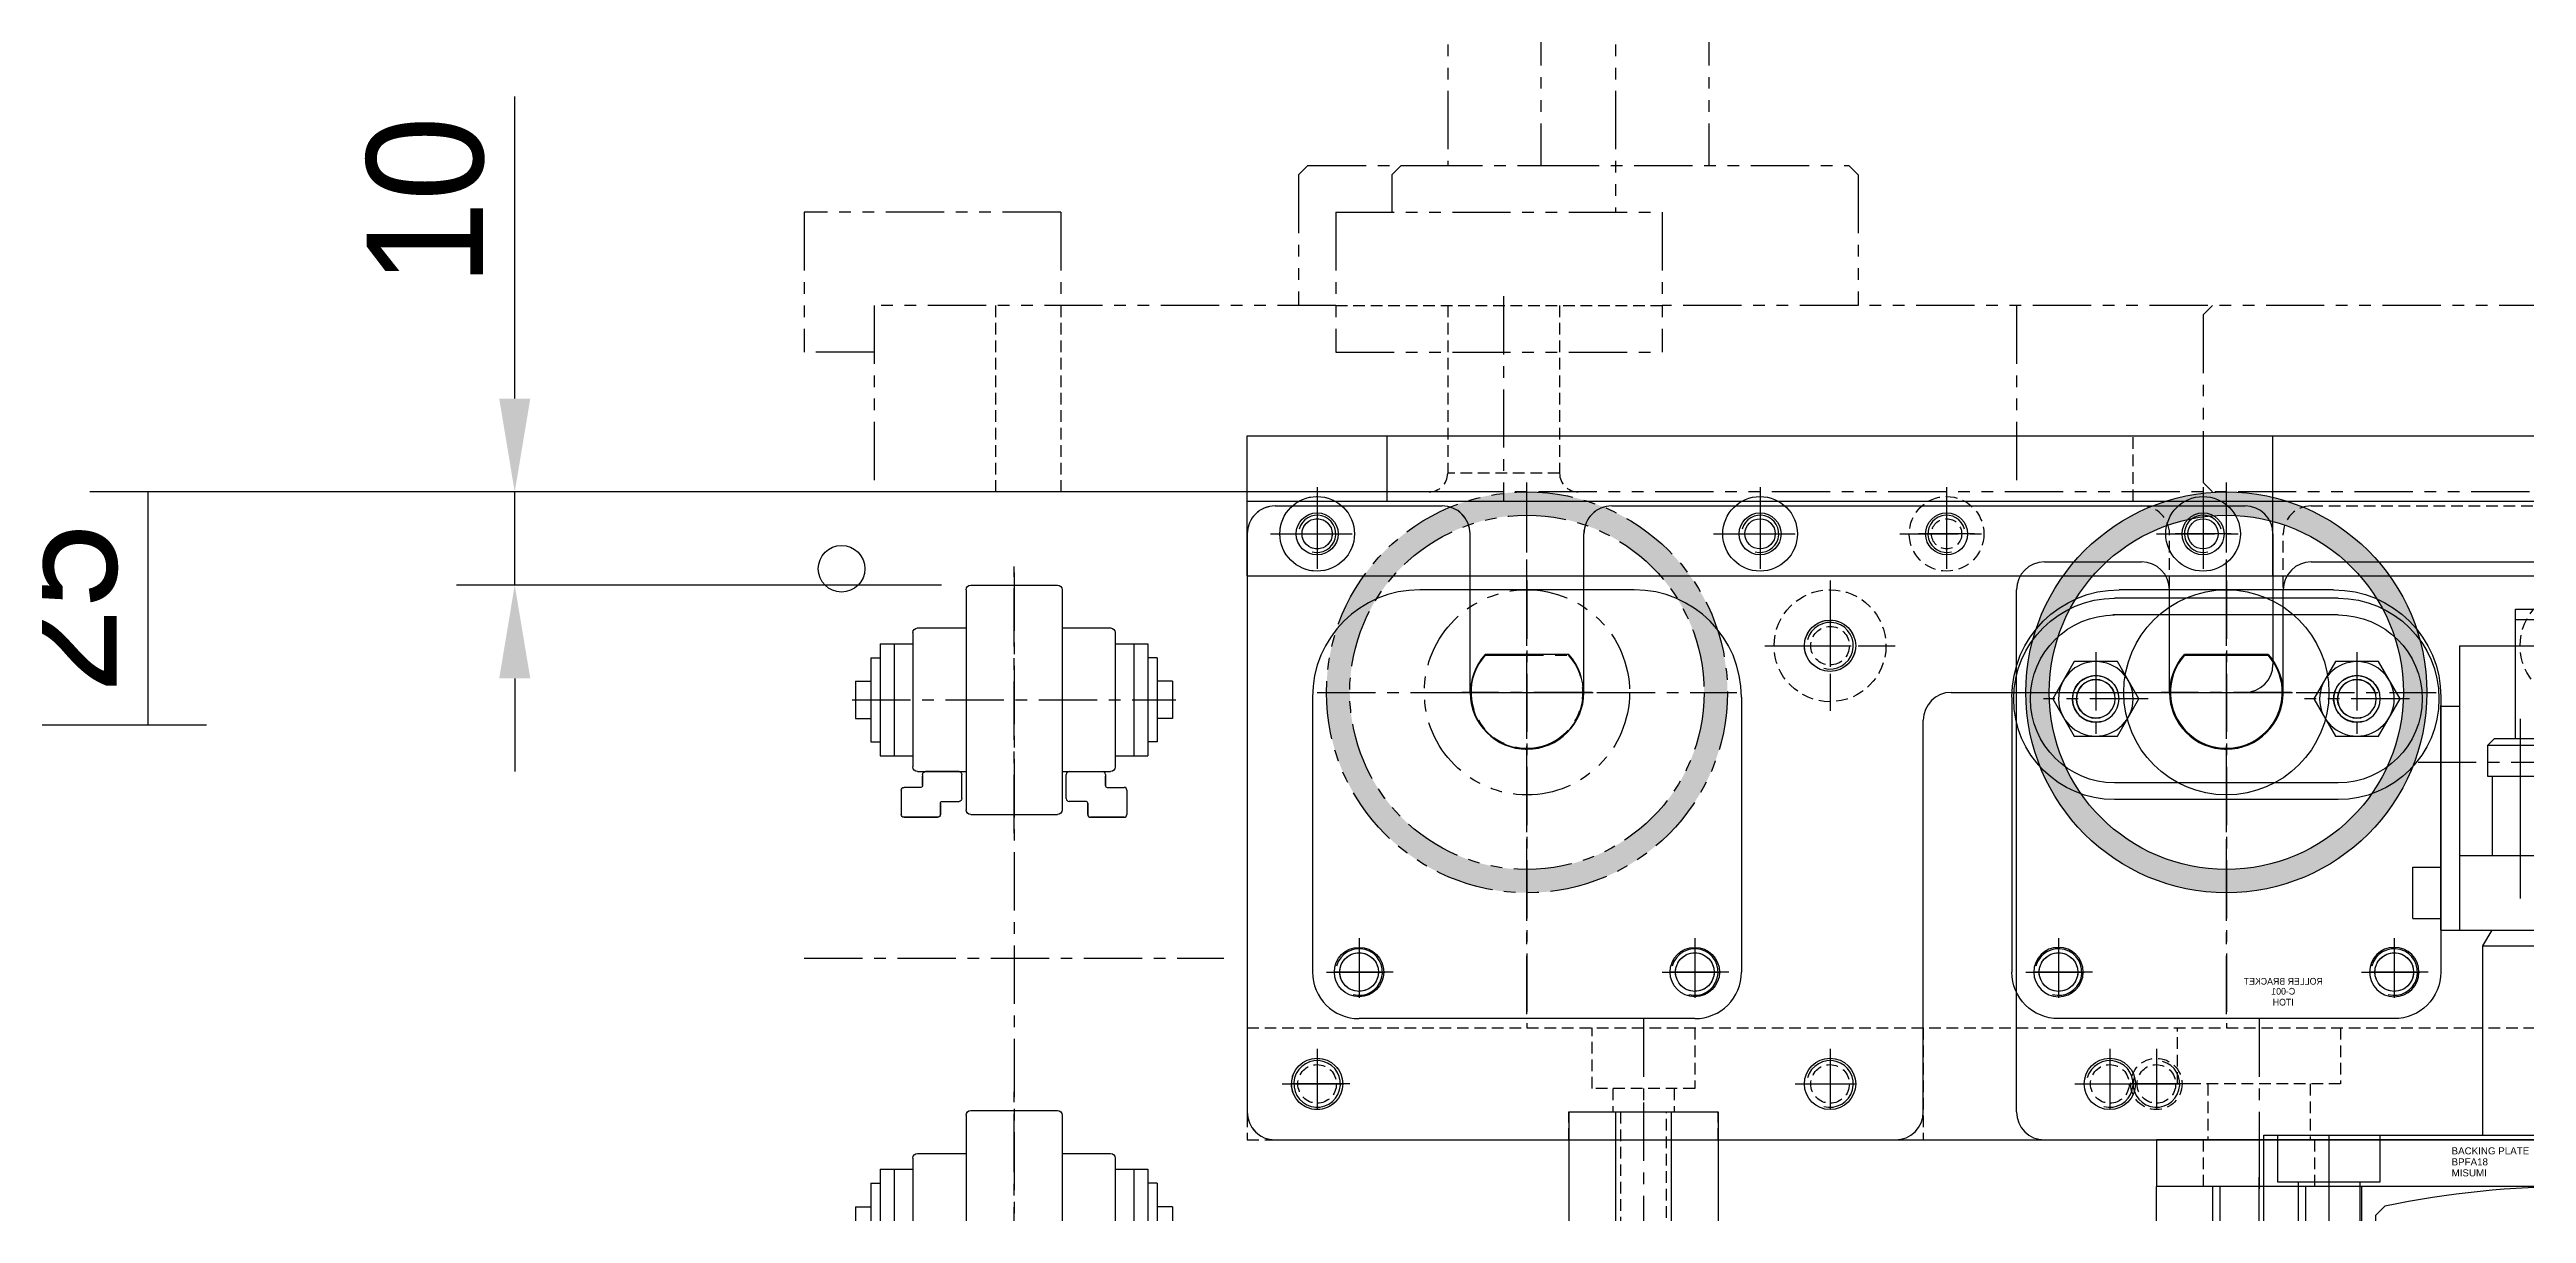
# Model space of a CAD drawing. Header units: inches. Extents: x 0 to 77285, y -118 to 40065.
# Drawn here: x 70424.9 to 70690.5, y 25319.8 to 25444.7 of the extents above; entities that cross this region are included whole.
import ezdxf
from ezdxf.enums import TextEntityAlignment as Align

# ---------------------------------------------------------------- set-up
doc = ezdxf.new("R2010")
doc.units = ezdxf.units.IN
doc.header["$LTSCALE"] = 5
doc.header["$MEASUREMENT"] = 0
for name, pattern in [('CENTER', [2, 1.25, -0.25, 0.25, -0.25]), ('HIDDEN', [0.375, 0.25, -0.125]), ('PHANTOM', [2.5, 1.25, -0.25, 0.25, -0.25, 0.25, -0.25])]:
    doc.linetypes.add(name, pattern=pattern)
for name, color, linetype in [('11', 1, 'CENTER'), ('22', 2, 'HIDDEN'), ('44', 4, 'Continuous'), ('55', 5, 'Continuous'), ('66', 6, 'PHANTOM'), ('77', 40, 'HIDDEN'), ('99', 181, 'Continuous'), ('A', 8, 'Continuous'), ('B', 123, 'Continuous'), ('BOM-T', 4, 'Continuous'), ('G', 231, 'Continuous'), ('T', 3, 'Continuous'), ('Y', 60, 'Continuous')]:
    doc.layers.add(name, color=color, linetype=linetype)
doc.layers.add('33', color=3, linetype='PHANTOM', lineweight=9)
doc.styles.add('SCI', font='')
doc.styles.get("Standard").update_dxf_attribs({"font": 'arial.ttf'})
doc.styles.get('SCI').set_extended_font_data('Gulim')
doc.dimstyles.new('SCH', dxfattribs={"dimtxt": 2.5, "dimasz": 2, "dimexe": 1.25, "dimexo": 0.625, "dimtad": 1, "dimdec": 8, "dimtxsty": 'SCI', "dimcen": 2.5, "dimclrd": 4, "dimclre": 4, "dimclrt": 7, "dimadec": 8, "dimazin": 2, "dimtfac": 1, "dimtdec": 8, "dimtmove": 0, "dimatfit": 3, "dimfxl": 1, "dimarcsym": 0})

# ---------------------------------------------------------------- blocks, each defined once
blk = doc.blocks.new('A$C5A8004F1')
at = {"layer": '11'}
for p, q in [((0, 41.34), (0, -60)), ((-22.5, 0), (22.5, 0))]:
    blk.add_line(p, q, dxfattribs=at)
blk = doc.blocks.new('A$C681845F8')
for p, q in [((22, 26.6), (12.7, 26.6)), ((12.2, 26.1), (12.2, 2.5)), ((22.5, 26.1), (22.5, 2.5)), ((6.5, 21.5), (6.5, 7.1)), ((12.2, 22), (7, 22)), ((27.7, 22), (22.5, 22)), ((28.2, 21.5), (28.2, 7.1)), ((2, 18.8), (2, 9.8)), ((2, 18.8), (3, 18.8)), ((3, 20.3), (3, 8.3)), ((6.5, 20.3), (3, 20.3)), ((4.5, 20.3), (4.5, 8.3)), ((31.7, 20.3), (28.2, 20.3)), ((30.2, 20.3), (30.2, 8.3)), ((31.7, 20.3), (31.7, 8.3)), ((32.7, 18.8), (31.7, 18.8)), ((32.7, 18.8), (32.7, 9.8)), ((0.35, 16.28), (0.35, 12.31)), ((0.35, 16.28), (2, 16.28)), ((34.35, 16.28), (32.7, 16.28)), ((34.35, 16.28), (34.35, 12.31)), ((0.35, 12.31), (2, 12.31)), ((34.35, 12.31), (32.7, 12.31)), ((2, 9.8), (3, 9.8)), ((6.5, 8.3), (3, 8.3)), ((31.7, 8.3), (28.2, 8.3)), ((32.7, 9.8), (31.7, 9.8)), ((12.2, 6.6), (7, 6.6)), ((27.7, 6.6), (22.5, 6.6)), ((22, 2), (12.7, 2))]:
    blk.add_line(p, q)
for centre, start, end in [((12.7, 26.1), 90, 180), ((22, 26.1), 0, 90), ((7, 21.5), 90, 180), ((27.7, 21.5), 0, 90), ((7, 7.1), 180, 270), ((27.7, 7.1), 270, 0), ((12.7, 2.5), 180, 270), ((22, 2.5), 270, 0)]:
    blk.add_arc(centre, 0.5, start, end)
at = {"layer": '11'}
for p, q in [((17.35, 0), (17.35, 28.6)), ((34.7, 14.3), (0, 14.3))]:
    blk.add_line(p, q, dxfattribs=at)
blk = doc.blocks.new('34543e5435435')
at = {"color": 6}
for p, q in [((-2.9, 1.8), (-2.9, 3.6)), ((-2.6, 3.9), (0, 3.9)), ((0.3, 3.6), (0.3, 0)), ((-4.6, -2.3), (-4.6, 1.3)), ((-4.6, 1.3), (-4.6, -2.3)), ((-4.3, 1.6), (-3.1, 1.6)), ((-3.1, 1.6), (-4.3, 1.6)), ((-1.7, -2.6), (-4.3, -2.6)), ((-1.7, -2.6), (-4.3, -2.6)), ((-1.4, -0.5), (-1.4, -2.3)), ((-1.4, -0.5), (-1.4, -2.3)), ((0, -0.3), (-1.2, -0.3)), ((-1.2, -0.3), (-0.2, -0.3))]:
    blk.add_line(p, q, dxfattribs=at)
for centre, radius, start, end in [((-2.6, 3.6), 0.3, 90, 180), ((0, 3.6), 0.3, 0, 90), ((-4.3, 1.3), 0.3, 90, 180), ((-4.3, 1.3), 0.3, 90, 180), ((-3.1, 1.8), 0.2, 270, 0), ((-3.1, 1.8), 0.2, 270, 0), ((0, 0), 0.3, 270, 0), ((-4.3, -2.3), 0.3, 180, 270), ((-4.3, -2.3), 0.3, 180, 270), ((-1.7, -2.3), 0.3, 270, 0), ((-1.7, -2.3), 0.3, 270, 0), ((-1.2, -0.5), 0.2, 90, 180), ((-1.2, -0.5), 0.2, 90, 180)]:
    blk.add_arc(centre, radius, start, end, dxfattribs=at)
blk = doc.blocks.new('A$C41a9233e')
at = {"layer": 'G'}
blk.add_lwpolyline([(-9, 19.77), (9, 19.77), (9, 16.77), (-9, 16.77)], close=True, dxfattribs=at)
blk.add_circle((-18.5, 102.48), 2.5, dxfattribs=at)
blk.add_blockref('A$C5A8004F1', (0, 60.73))
at = {"layer": 'B', "linetype": 'Continuous', "extrusion": (0, 0, -1), "zscale": -1}
for p in [(-17.35, 74.13), (-17.35, 17.77)]:
    blk.add_blockref('A$C681845F8', p, dxfattribs=at)
at = {"layer": 'G', "xscale": -1, "rotation": 270}
blk.add_blockref('34543e5435435', (-9.5, 80.43), dxfattribs=at)
at = {"layer": 'G', "rotation": 90.00000000000001}
blk.add_blockref('34543e5435435', (9.5, 80.43), dxfattribs=at)
blk = doc.blocks.new('A$C1862058d')
for p, q in [((161, 97.43), (174, 97.43)), ((161, 83.5), (161, 97.43)), ((161, 96.31), (174, 96.31)), ((155, 93.5), (161, 93.5)), ((155, 93.5), (155, 63)), ((153, 63), (153, 87.1)), ((153, 87), (155, 87)), ((161.5, 85.65), (161.5, 66.39)), ((158.7, 83.5), (158, 82.8)), ((165, 82.8), (158, 82.8)), ((158, 82.8), (158, 79.5)), ((164.3, 83.5), (158.7, 83.5)), ((158, 79.5), (177, 79.5)), ((158.5, 79.5), (158.5, 71)), ((150, 64.25), (150, 69.75)), ((150, 69.75), (153, 69.75)), ((155, 71), (164.5, 71)), ((150, 64.25), (153, 64.25)), ((153, 63), (164.5, 63)), ((155, 63), (164.5, 63)), ((157.5, 61.3), (158.5, 63)), ((157.5, 61.3), (164.5, 61.3)), ((157.5, 41), (157.5, 61.3)), ((134, 25), (134, 41)), ((134, 41), (201, 41)), ((135.5, 41), (135.5, 36)), ((141, 41), (141, 25)), ((146.5, 36), (146.5, 41)), ((135.5, 36), (146.5, 36)), ((137.7, 36), (137.7, 30)), ((144.3, 36), (144.3, 30))]:
    blk.add_line(p, q)
at = {"layer": '11'}
blk.add_line((150.55, 81), (189.51, 81), dxfattribs=at)
blk = doc.blocks.new('A$C86a8f194')
for p, q in [((0, 0), (110, 0)), ((0, -15), (0, 0)), ((110, -15), (110, 0)), ((0, -15), (110, -15))]:
    blk.add_line(p, q)
for centre, radius in [((7.5, -10.5), 4), ((55, -10.5), 4), ((102.5, -10.5), 4), ((7.5, -10.5), 2.25), ((55, -10.5), 2.25), ((102.5, -10.5), 2.25)]:
    blk.add_circle(centre, radius)
at = {"layer": '11'}
for p, q in [((7.5, -5.5), (7.5, -15.5)), ((55, -5.5), (55, -15.5)), ((102.5, -5.5), (102.5, -15.5)), ((2.5, -10.5), (12.5, -10.5)), ((50, -10.5), (60, -10.5)), ((97.5, -10.5), (107.5, -10.5))]:
    blk.add_line(p, q, dxfattribs=at)
at = {"layer": '22'}
for p, q in [((15, -7), (15, 0)), ((95, -7), (95, 0)), ((0, -7), (110, -7))]:
    blk.add_line(p, q, dxfattribs=at)
blk = doc.blocks.new('A$Cca2a8c39E')
for p, q in [((-11.5, 11), (11.5, 11)), ((-12, 10.1), (12, 10.1)), ((-12, 8.3), (12.17, 8.3)), ((-18.62, -0.7), (-16.31, 3.3)), ((-16.31, 3.3), (-11.69, 3.3)), ((-11.69, 3.3), (-9.38, -0.7)), ((-4.49, 4.05), (4.49, 4.05)), ((9.38, -0.7), (11.69, 3.3)), ((11.69, 3.3), (16.31, 3.3)), ((16.31, 3.3), (18.62, -0.7)), ((-23, -0.5), (-23, -30)), ((-16.31, -4.7), (-18.62, -0.7)), ((-9.38, -0.7), (-11.69, -4.7)), ((11.69, -4.7), (9.38, -0.7)), ((18.62, -0.7), (16.31, -4.7)), ((23, -0.5), (23, -30)), ((-11.69, -4.7), (-16.31, -4.7)), ((16.31, -4.7), (11.69, -4.7)), ((-12, -9.7), (12, -9.7)), ((-12, -11.5), (12, -11.5)), ((-18, -35), (18, -35))]:
    blk.add_line(p, q)
for centre, radius in [((-14, -0.7), 4), ((14, -0.7), 4), ((-14, -0.7), 2.5), ((-14, -0.7), 2.07), ((14, -0.7), 2.5), ((14, -0.7), 2.07), ((-18, -30), 2.65), ((18, -30), 2.65)]:
    blk.add_circle(centre, radius)
for centre, radius, start, end in [((-11.5, -0.5), 11.5, 90, 180), ((11.5, -0.5), 11.5, 0, 90), ((-12, -0.7), 10.8, 90, 270), ((-12, -0.7), 9, 90, 270), ((12, -0.7), 10.8, 270, 90), ((12, -0.7), 9, 270, 90), ((0, 0), 6.05, 137.9776, 42.0224), ((-18, -30), 5, 180, 270), ((18, -30), 5, 270, 0)]:
    blk.add_arc(centre, radius, start, end)
at = {"layer": '11'}
for p, q in [((0, 12), (0, -36)), ((-14, 4.3), (-14, -5.7)), ((14, 4.3), (14, -5.7)), ((-7, 0), (7, 0)), ((-19.62, -0.7), (-8.38, -0.7)), ((8.38, -0.7), (19.62, -0.7)), ((-18, -26.35), (-18, -33.65)), ((18, -26.35), (18, -33.65)), ((-21.65, -30), (-14.35, -30)), ((14.35, -30), (21.65, -30))]:
    blk.add_line(p, q, dxfattribs=at)
at = {"layer": 'T'}
for centre, radius in [((-14, -0.7), 2.5), ((-14, -0.7), 2.07), ((14, -0.7), 2.5), ((14, -0.7), 2.07)]:
    blk.add_arc(centre, radius, 255, 165, dxfattribs=at)
at = {"layer": '44', "style": 'SCI'}
for s, height, p in [('ROLLER BRACKET', 0.7212, (-6.1, -30.99)), ('C-001', 0.721, (-6.1, -32.06)), ('ITOH', 0.721, (-6.1, -33.23))]:
    blk.add_text(s, height=height, dxfattribs=at).set_placement(p, align=Align.MIDDLE_CENTER)
blk = doc.blocks.new('A$C5f40b4d2E')
h = blk.add_hatch(color=256)
h.dxf.hatch_style = 1
h.paths.add_polyline_path([(-21.5, 0, 1), (21.5, 0, 1)])
h.paths.add_polyline_path([(19, 0, -1), (-19, 0, -1)], flags=16)
h.paths.add_polyline_path([(6, 0, -1), (-6, 0, -1)], flags=0)
blk.add_line((-4.47, 4), (4.47, 4))
for radius in [21.5, 19, 11]:
    blk.add_circle((0, 0), radius)
blk.add_arc((0, 0), 6, 138.1897, 41.8103)
at = {"layer": '11'}
for p, q in [((0, -22.5), (0, 22.5)), ((-22.5, 0), (22.5, 0))]:
    blk.add_line(p, q, dxfattribs=at)
blk = doc.blocks.new('A$Ceacdeef6E')
h = blk.add_hatch(color=256)
h.dxf.hatch_style = 1
h.paths.add_polyline_path([(-21.5, 0, 1), (21.5, 0, 1)])
h.paths.add_polyline_path([(19, 0, -1), (-19, 0, -1)], flags=16)
h.paths.add_polyline_path([(6, 0, -1), (-6, 0, -1)], flags=0)
blk.add_line((-4.47, 4), (4.47, 4))
for radius in [21.5, 19, 11]:
    blk.add_circle((0, 0), radius)
blk.add_arc((0, 0), 6, 138.1897, 41.8103)
at = {"layer": '11'}
for p, q in [((0, -22.5), (0, 22.5)), ((-22.5, 0), (22.5, 0))]:
    blk.add_line(p, q, dxfattribs=at)
blk = doc.blocks.new('A$Cb106c131')
for p, q in [((11.5, 11), (-11.5, 11)), ((4.49, 4.05), (-4.49, 4.05)), ((-23, -0.5), (-23, -30)), ((23, -0.5), (23, -30)), ((18, -35), (-18, -35))]:
    blk.add_line(p, q)
for centre in [(-18, -30), (18, -30)]:
    blk.add_circle(centre, 2.65)
for centre, radius, start, end in [((-11.5, -0.5), 11.5, 90, 180), ((11.5, -0.5), 11.5, 0, 90), ((0, 0), 6.05, 137.9776, 42.0224), ((-18, -30), 5, 180, 270), ((18, -30), 5, 270, 0)]:
    blk.add_arc(centre, radius, start, end)
at = {"layer": '11'}
for p, q in [((0, 12), (0, -36)), ((7, 0), (-7, 0)), ((-18, -26.35), (-18, -33.65)), ((18, -26.35), (18, -33.65)), ((-14.35, -30), (-21.65, -30)), ((21.65, -30), (14.35, -30))]:
    blk.add_line(p, q, dxfattribs=at)
blk = doc.blocks.new('A$Cbd27ccad')
for p, q in [((78, -2), (88.4, -2)), ((106.6, -2), (163.4, -2)), ((181.6, -2), (192, -2)), ((75, -61), (75, -5)), ((91.4, -16), (91.4, -5)), ((103.6, -16), (103.6, -5)), ((166.4, -16), (166.4, -5)), ((178.6, -16), (178.6, -5)), ((195, -61), (195, -5)), ((78, -64), (192, -64))]:
    blk.add_line(p, q)
for centre, radius in [((135, -11), 2.75), ((79.5, -46), 2.07), ((115.5, -46), 2.07), ((154.5, -46), 2.07), ((190.5, -46), 2.07), ((85, -58), 2.75), ((135, -58), 2.75), ((185, -58), 2.75)]:
    blk.add_circle(centre, radius)
for centre, radius, start, end in [((78, -5), 3, 90, 180), ((88.4, -5), 3, 0, 90), ((106.6, -5), 3, 90, 180), ((163.4, -5), 3, 0, 90), ((181.6, -5), 3, 90, 180), ((192, -5), 3, 0, 90), ((97.5, -16), 6.1, 180, 0), ((172.5, -16), 6.1, 180, 0), ((78, -61), 3, 180, 270), ((192, -61), 3, 270, 0)]:
    blk.add_arc(centre, radius, start, end)
at = {"layer": '11'}
for p, q in [((135, 3), (135, -69)), ((97.5, -50.5), (97.5, -1)), ((172.5, -50.5), (172.5, -1)), ((131, -11), (139, -11)), ((90.4, -16), (104.6, -16)), ((179.6, -16), (165.4, -16)), ((79.5, -42.5), (79.5, -49.5)), ((115.5, -42.5), (115.5, -49.5)), ((154.5, -42.5), (154.5, -49.5)), ((190.5, -42.5), (190.5, -49.5)), ((76, -46), (83, -46)), ((112, -46), (119, -46)), ((151, -46), (158, -46)), ((187, -46), (194, -46)), ((85, -54.25), (85, -61.75)), ((185, -54.25), (185, -61.75)), ((81.25, -58), (88.75, -58)), ((131.25, -58), (138.75, -58)), ((181.25, -58), (188.75, -58))]:
    blk.add_line(p, q, dxfattribs=at)
at = {"layer": 'T'}
for centre in [(79.5, -46), (115.5, -46), (154.5, -46), (190.5, -46)]:
    blk.add_arc(centre, 2.5, 255, 165, dxfattribs=at)
blk = doc.blocks.new('A$C3531890f')
for p, q in [((-9, 50), (8.9, 50)), ((27.1, 50), (95, 50)), ((-12, 47), (-12, -15)), ((11.9, 30), (11.9, 47)), ((24.1, 30), (24.1, 47)), ((98, 47), (98, 33)), ((63.5, 30), (95, 30)), ((60.5, -15), (60.5, 27)), ((-9, -18), (57.5, -18))]:
    blk.add_line(p, q)
for centre, radius in [((-4.5, 47), 1.62), ((43, 47), 1.62), ((90.5, 47), 1.62), ((50.5, 35), 2.75), ((0, 0), 2.07), ((36, 0), 2.07), ((-4.5, -12), 2.75), ((50.5, -12), 2.75)]:
    blk.add_circle(centre, radius)
for centre, radius, start, end in [((-9, 47), 3, 90, 180), ((8.9, 47), 3, 0, 90), ((27.1, 47), 3, 90, 180), ((95, 47), 3, 0, 90), ((95, 33), 3, 270, 0), ((18, 30), 6.1, 180, 0), ((63.5, 27), 3, 90, 180), ((-9, -15), 3, 180, 270), ((57.5, -15), 3, 270, 0)]:
    blk.add_arc(centre, radius, start, end)
at = {"layer": '11'}
for p, q in [((18, -4.5), (18, 51)), ((-4.5, 50), (-4.5, 44)), ((43, 50), (43, 44)), ((90.5, 50), (90.5, 44)), ((-7.5, 47), (-1.5, 47)), ((40, 47), (46, 47)), ((93.5, 47), (87.5, 47)), ((50.5, 39), (50.5, 31)), ((46.5, 35), (54.5, 35)), ((10.9, 30), (25.1, 30)), ((0, 3.5), (0, -3.5)), ((36, 3.5), (36, -3.5)), ((-3.5, 0), (3.5, 0)), ((32.5, 0), (39.5, 0)), ((-4.5, -8.25), (-4.5, -15.75)), ((50.5, -8.25), (50.5, -15.75)), ((-8.25, -12), (-0.75, -12)), ((46.75, -12), (54.25, -12))]:
    blk.add_line(p, q, dxfattribs=at)
at = {"layer": 'T'}
for centre, radius, start, end in [((-4.5, 47), 2, 255, 165), ((43, 47), 2, 255, 165), ((90.5, 47), 2, 15, 285), ((0, 0), 2.5, 255, 165), ((36, 0), 2.5, 255, 165)]:
    blk.add_arc(centre, radius, start, end, dxfattribs=at)
blk = doc.blocks.new('A$Cdd6abfc1')
for p, q in [((-10, 7.5), (275, 7.5)), ((-10, 7.5), (-10, -4.5)), ((62.5, 7.5), (62.5, -4.5)), ((-10, -4.5), (275, -4.5))]:
    blk.add_line(p, q)
for centre in [(-2.5, 1.5), (52.5, 1.5), (82.5, 1.5)]:
    blk.add_circle(centre, 2.07)
at = {"layer": '11'}
for p, q in [((-2.5, 5), (-2.5, -2)), ((52.5, 5), (52.5, -2)), ((82.5, 5), (82.5, -2)), ((-6, 1.5), (1, 1.5)), ((49, 1.5), (56, 1.5)), ((79, 1.5), (86, 1.5))]:
    blk.add_line(p, q, dxfattribs=at)
at = {"layer": 'T'}
for centre in [(-2.5, 1.5), (52.5, 1.5), (82.5, 1.5)]:
    blk.add_arc(centre, 2.5, 255, 165, dxfattribs=at)
blk = doc.blocks.new('A$C060f00b1')
for radius in [6, 2.07]:
    blk.add_circle((0, 0), radius)
at = {"layer": '11'}
for p, q in [((0, 7), (0, -7)), ((-7, 0), (7, 0))]:
    blk.add_line(p, q, dxfattribs=at)
at = {"layer": 'T'}
blk.add_arc((0, 0), 2.5, 255, 165, dxfattribs=at)
blk = doc.blocks.new('A$Ce28dd634')
for p, q in [((-6, -7.5), (-6, 277.5)), ((6, -7.5), (6, 277.5)), ((-6, -7.5), (6, -7.5))]:
    blk.add_line(p, q)
for centre in [(0, 90), (0, 0)]:
    blk.add_circle(centre, 2.07)
at = {"layer": '11'}
for p, q in [((-7, 101), (7, 101)), ((0, 93.5), (0, 86.5)), ((-3.5, 90), (3.5, 90)), ((-7, 35), (7, 35)), ((0, 3.5), (0, -3.5)), ((-3.5, 0), (3.5, 0))]:
    blk.add_line(p, q, dxfattribs=at)
at = {"layer": '22'}
for p, q in [((-6, 109.75), (0, 109.75)), ((0, 109.75), (0, 92.25)), ((0, 106.5), (6, 106.5)), ((0, 95.5), (6, 95.5)), ((0, 92.25), (-6, 92.25)), ((3, 27), (3, 43)), ((6, 43), (3, 43)), ((-6, 40.5), (0.5, 40.5)), ((0.5, 40.5), (0.5, 29.5)), ((0.5, 38.3), (3, 38.3)), ((0.5, 29.5), (-6, 29.5)), ((0.5, 31.7), (3, 31.7)), ((6, 27), (3, 27))]:
    blk.add_line(p, q, dxfattribs=at)
at = {"layer": 'T'}
for centre in [(0, 90), (0, 0)]:
    blk.add_arc(centre, 2.5, 255, 165, dxfattribs=at)
blk = doc.blocks.new('A$C26c63843')
for p, q in [((-10.5, -7.5), (-10.5, 277.5)), ((-3.5, -7.5), (-3.5, 277.5)), ((4.5, -7.5), (4.5, 277.5)), ((-3.5, 7.5), (-10.5, 7.5)), ((4.5, -7.5), (-10.5, -7.5))]:
    blk.add_line(p, q)
for centre in [(0, 67.5, 0), (0, 0)]:
    blk.add_circle(centre, 2.25)
at = {"layer": '11'}
for p, q in [((0, 62.5, 0), (0, 72.5, 0)), ((-5, 67.5, 0), (5, 67.5, 0)), ((0, -5), (0, 5)), ((-5, 0), (5, 0))]:
    blk.add_line(p, q, dxfattribs=at)
at = {"layer": '22'}
for centre in [(0, 67.5, 0), (0, 0)]:
    blk.add_circle(centre, 4, dxfattribs=at)
blk = doc.blocks.new('A$C6de2d92c')
for p, q in [((-4.5, 62), (13.4, 62)), ((31.6, 62), (88.4, 62)), ((106.6, 62), (163.4, 62)), ((-7.5, 59), (-7.5, -3)), ((16.4, 42), (16.4, 59)), ((28.6, 42), (28.6, 59)), ((91.4, 42), (91.4, 59)), ((103.6, 42), (103.6, 59)), ((-4.5, -6), (274.5, -6))]:
    blk.add_line(p, q)
for centre, radius in [((0, 59), 1.62), ((67.5, 59, 0), 1.62), ((55, 47), 2.75), ((4.5, 12), 2.07), ((40.5, 12), 2.07), ((79.5, 12), 2.07), ((115.5, 12), 2.07), ((0, 0), 2.75), ((90, 0), 2.75)]:
    blk.add_circle(centre, radius)
for centre, radius, start, end in [((-4.5, 59), 3, 90, 180), ((13.4, 59), 3, 0, 90), ((31.6, 59), 3, 90, 180), ((88.4, 59), 3, 0, 90), ((106.6, 59), 3, 90, 180), ((22.5, 42), 6.1, 180, 0), ((97.5, 42), 6.1, 180, 0), ((-4.5, -3), 3, 180, 270)]:
    blk.add_arc(centre, radius, start, end)
at = {"layer": '11'}
for p, q in [((0, 62), (0, 56)), ((22.5, 7.5), (22.5, 63)), ((67.5, 62, 0), (67.5, 56, 0)), ((97.5, 7.5), (97.5, 63)), ((-3, 59), (3, 59)), ((70.5, 59, 0), (64.5, 59, 0)), ((55, 51), (55, 43)), ((51, 47), (59, 47)), ((15.4, 42), (29.6, 42)), ((90.4, 42), (104.6, 42)), ((4.5, 15.5), (4.5, 8.5)), ((40.5, 15.5), (40.5, 8.5)), ((79.5, 15.5), (79.5, 8.5)), ((115.5, 15.5), (115.5, 8.5)), ((1, 12), (8, 12)), ((37, 12), (44, 12)), ((76, 12), (83, 12)), ((112, 12), (119, 12)), ((0, 3.75), (0, -3.75)), ((90, 3.75), (90, -3.75)), ((-3.75, 0), (3.75, 0)), ((86.25, 0), (93.75, 0))]:
    blk.add_line(p, q, dxfattribs=at)
at = {"layer": 'T'}
for centre, radius, start, end in [((0, 59), 2, 255, 165), ((67.5, 59, 0), 2, 15, 285), ((4.5, 12), 2.5, 255, 165), ((40.5, 12), 2.5, 255, 165), ((79.5, 12), 2.5, 255, 165), ((115.5, 12), 2.5, 255, 165)]:
    blk.add_arc(centre, radius, start, end, dxfattribs=at)
blk = doc.blocks.new('A$C21097e61')
for p, q in [((-8, 0), (8, 0)), ((8, 0), (8, -122)), ((-8, 0), (-8, -122)), ((-8, -122), (-6, -122)), ((-6, -122), (-6, -130)), ((6, -122), (8, -122)), ((6, -122), (6, -130)), ((-6, -130), (6, -130))]:
    blk.add_line(p, q)
at = {"layer": '11'}
blk.add_line((0, 1), (0, -131), dxfattribs=at)
at = {"layer": '22'}
for p, q in [((-2.46, 0), (-2.46, -17)), ((2.46, -17), (2.46, 0)), ((-3, -15), (3, -15)), ((-2.46, -17), (0, -18.42)), ((-2.46, -17), (2.46, -17)), ((0, -18.42), (2.46, -17)), ((0, -111.58), (-2.46, -113)), ((-2.46, -113), (-2.46, -130)), ((2.46, -113), (-2.46, -113)), ((2.46, -113), (0, -111.58)), ((2.46, -130), (2.46, -113)), ((3, -115), (-3, -115))]:
    blk.add_line(p, q, dxfattribs=at)
at = {"layer": 'T'}
for p, q in [((-3, 0), (-3, -15)), ((3, -15), (3, 0)), ((-3, -15), (-2.46, -15.94)), ((2.46, -15.94), (3, -15)), ((-2.46, -114.06), (-3, -115)), ((3, -115), (2.46, -114.06)), ((-3, -115), (-3, -130)), ((3, -130), (3, -115))]:
    blk.add_line(p, q, dxfattribs=at)
blk = doc.blocks.new('A$C599342af')
for p, q in [((78.99, 0), (-10.99, 0)), ((-10.99, -24), (-10.99, 0)), ((-4.19, 0), (-4.19, -24)), ((4.19, 0), (4.19, -24)), ((11.01, -12), (11.01, 0)), ((56.99, 0), (56.99, -12)), ((63.81, 0), (63.81, -24)), ((72.19, 0), (72.19, -24)), ((78.99, 0), (78.99, -24)), ((13.5, -2.12), (12.5, -3.12)), ((55.5, -3.12), (54.5, -2.12)), ((12.5, -3.12), (12.5, -11.5)), ((55.5, -11.5), (55.5, -3.12)), ((56.99, -12), (11.01, -12)), ((12.5, -11.5), (13, -12)), ((13, -12), (17.8, -12)), ((16.52, -24), (16.52, -12)), ((50, -12.2), (18, -12.2)), ((18, -12.2), (18, -30)), ((42.19, -13), (25.81, -13)), ((50, -30), (50, -12.2)), ((55, -12), (50.2, -12)), ((51.48, -12), (51.48, -24)), ((55, -12), (55.5, -11.5)), ((18, -24), (-10.99, -24)), ((78.99, -24), (51.48, -24)), ((18, -30), (20.5, -30)), ((20.5, -30), (20.5, -45)), ((25.41, -45), (25.41, -30)), ((25.41, -30), (42.59, -30)), ((42.59, -30), (42.59, -45)), ((47.5, -45), (47.5, -30)), ((47.5, -30), (50, -30)), ((47.5, -45), (20.5, -45))]:
    blk.add_line(p, q)
for centre, radius, start, end in [((34, -100), 100, 78.1705, 101.8295), ((17.8, -12.2), 0.2, 0, 90), ((50.2, -12.2), 0.2, 90, 180)]:
    blk.add_arc(centre, radius, start, end)
at = {"layer": '11'}
for p, q in [((0, -25), (0, 1)), ((34, 2.25), (34, -47.25)), ((34, -26), (34, 2)), ((68, -25), (68, 1))]:
    blk.add_line(p, q, dxfattribs=at)
at = {"layer": '22'}
for p, q in [((34, -8.27), (25.81, -13)), ((42.19, -13), (34, -8.27)), ((25.81, -13), (25.81, -44.19)), ((42.19, -44.19), (42.19, -13)), ((43, -18), (25, -18)), ((25.81, -44.19), (25, -45)), ((42.19, -44.19), (25.81, -44.19)), ((43, -45), (42.19, -44.19))]:
    blk.add_line(p, q, dxfattribs=at)
at = {"layer": 'A'}
for p, q in [((17.8, -12), (50.2, -12)), ((25.41, -30), (42.59, -45)), ((25.41, -45), (42.59, -30))]:
    blk.add_line(p, q, dxfattribs=at)
at = {"layer": 'T'}
for p, q in [((-5, 0), (-5, -24)), ((5, 0), (5, -24)), ((63, 0), (63, -24)), ((73, 0), (73, -24)), ((25.81, -17.25), (25, -18)), ((25, -45), (25, -18)), ((42.19, -17.25), (43, -18)), ((43, -45), (43, -18))]:
    blk.add_line(p, q, dxfattribs=at)
at = {"layer": 'BOM-T', "color": 4}
for s, p in [('FLOATING JOINT', (7.27, -19.99)), ('FJBT18', (7.27, -21.17)), ('MISUMI', (7.27, -22.35))]:
    blk.add_text(s, height=0.75, dxfattribs=at).set_placement(p, align=Align.MIDDLE_LEFT)
blk = doc.blocks.new('A$C3f96074d')
for p, q in [((45, 0), (-45, 0)), ((-45, 0), (-45, -5)), ((45, -5), (45, 0)), ((45, -5), (-45, -5))]:
    blk.add_line(p, q)
blk.add_point((0, 0))
at = {"layer": '11'}
for p, q in [((-34, 1), (-34, -6)), ((0, 2), (0, -7)), ((34, 1), (34, -6))]:
    blk.add_line(p, q, dxfattribs=at)
at = {"layer": '22'}
for p, q in [((-40, 0), (-40, -5)), ((-28, -5), (-28, 0)), ((28, 0), (28, -5)), ((40, -5), (40, 0))]:
    blk.add_line(p, q, dxfattribs=at)
at = {"layer": 'BOM-T', "color": 4}
for s, p in [('BACKING PLATE', (-13.35, -1.18)), ('BPFA18', (-13.35, -2.36)), ('MISUMI', (-13.35, -3.54))]:
    blk.add_text(s, height=0.75, dxfattribs=at).set_placement(p, align=Align.MIDDLE_LEFT)
blk = doc.blocks.new('A$Cd845bf68')
for name, p in [('A$C3531890f', (12, -57.5)), ('A$Cbd27ccad', (7.5, -11.5)), ('A$C21097e61', (42.5, -72.5))]:
    blk.add_blockref(name, p)
at = {"layer": '22'}
for name, p in [('A$C060f00b1', (62.5, -22.5)), ('A$C060f00b1', (142.5, -22.5)), ('A$Cdd6abfc1', (10, -71))]:
    blk.add_blockref(name, p, dxfattribs=at)
at = {"layer": '55'}
blk.add_blockref('A$C5f40b4d2E', (105, -27.5), dxfattribs=at)
at = {"layer": '55', "xscale": -1}
blk.add_blockref('A$Cca2a8c39E', (105, -27.5), dxfattribs=at)
at = {"layer": '66'}
blk.add_blockref('A$Ceacdeef6E', (30, -27.5), dxfattribs=at)
at = {"layer": '77'}
blk.add_blockref('A$C6de2d92c', (7.5, -69.5), dxfattribs=at)
at = {"layer": '77', "rotation": 270}
blk.add_blockref('A$Ce28dd634', (7.5, -69.5), dxfattribs=at)
at = {"layer": '99'}
for name, p in [('A$C3f96074d', (142.5, -75.5)), ('A$C599342af', (108.5, -80.5))]:
    blk.add_blockref(name, p, dxfattribs=at)
at = {"layer": 'G'}
blk.add_blockref('A$C86a8f194', (0, 0), dxfattribs=at)
at = {"layer": 'G', "rotation": 270}
blk.add_blockref('A$C26c63843', (7.5, -10.5), dxfattribs=at)
at = {"layer": 'Y'}
blk.add_blockref('A$Cb106c131', (30, -27.5), dxfattribs=at)
blk = doc.blocks.new('A$Cb1cd6385')
for p, q in [((0, 365), (0, 0)), ((-20, 280.5), (-20, 84.5)), ((-20, 143.5), (-19, 142.5)), ((0, 143.5), (-1, 142.5)), ((-19, 142.5), (-1, 142.5)), ((-20, 122.5), (0, 122.5)), ((-35, 104.5), (-34, 105.5)), ((-35, 56.5), (-35, 104.5)), ((-34, 105.5), (-20, 105.5)), ((-127, 89.5), (-35, 89.5)), ((-30, 84.5), (-15, 84.5)), ((-30, 49.5), (-30, 84.5)), ((-15, 49.5), (-15, 84.5)), ((-118, 79.5), (-30, 79.5)), ((-35, 46.5), (-35, 79.5)), ((-127, 71.5), (-35, 71.5)), ((-118, 61.5), (-35, 61.5)), ((-34, 55.5), (-35, 56.5)), ((-34, 55.5), (-30, 55.5)), ((-30, 49.5), (-15, 49.5)), ((-20, 49.5), (-20, 0)), ((-34, 45.5), (-35, 46.5)), ((-34, 45.5), (-20, 45.5)), ((-30, 20), (-20, 20)), ((-30, 20), (-30, -7.5)), ((-15, 0), (-15, -7.5)), ((-20, 0), (0, 0)), ((-30, -7.5), (-15, -7.5))]:
    blk.add_line(p, q)
at = {"layer": '11'}
blk.add_line((-21, 67.5), (1, 67.5), dxfattribs=at)
at = {"layer": '22'}
for p, q in [((-20, 73.5), (-2, 73.5)), ((-2, 73.5), (-2, 61.5)), ((-20, 61.5), (-2, 61.5)), ((-20, 20), (0, 20))]:
    blk.add_line(p, q, dxfattribs=at)
for centre, start, end in [((-2, 75.5), 270, 0), ((-2, 59.5), 0, 90)]:
    blk.add_arc(centre, 2, start, end, dxfattribs=at)
at = {"layer": '77'}
for p, q in [((-20, 49.5), (-20, 84.5)), ((-20, 13), (0, 13))]:
    blk.add_line(p, q, dxfattribs=at)
blk = doc.blocks.new('A$Cf772756f')
at = {"layer": '66', "rotation": 270}
blk.add_blockref('A$Cb1cd6385', (-182.5, 0), dxfattribs=at)
blk = doc.blocks.new('*D743')
at = {"color": 4, "lineweight": -2, "transparency": 16777216}
for p, q in [((70474.82, 25407.23), (70474.82, 25439.63)), ((70510.24, 25397.23), (70468.57, 25397.23)), ((70474.82, 25387.23), (70474.82, 25397.23)), ((70520.59, 25387.23), (70468.57, 25387.23)), ((70474.82, 25377.23), (70474.82, 25367.23))]:
    blk.add_line(p, q, dxfattribs=at)
at = {"color": 4, "transparency": 16777216}
for points in [[(70473.16, 25407.23), (70476.49, 25407.23), (70474.82, 25397.23)], [(70473.16, 25377.23), (70476.49, 25377.23), (70474.82, 25387.23)]]:
    blk.add_solid(points, dxfattribs=at)
at = {"layer": 'Defpoints', "color": 0, "transparency": 16777216}
for p in [(70474.82, 25397.23), (70513.36, 25397.23, 0), (70523.71, 25387.23, 0)]:
    blk.add_point(p, dxfattribs=at)
at = {"color": 7, "transparency": 16777216, "insert": (70465.27, 25428.43), "char_height": 12.5, "attachment_point": 5, "rotation": 90, "style": 'SCI'}
blk.add_mtext('10', dxfattribs=at)
blk = doc.blocks.new('*D744')
at = {"color": 4, "lineweight": -2, "transparency": 16777216}
for p, q in [((70580.24, 25397.23), (70429.26, 25397.23)), ((70435.51, 25372.23), (70435.51, 25397.23)), ((70243.62, 25372.23), (70441.76, 25372.23))]:
    blk.add_line(p, q, dxfattribs=at)
at = {"layer": 'Defpoints', "color": 0, "transparency": 16777216}
for p in [(70435.51, 25397.23), (70583.36, 25397.23, 0), (70240.49, 25372.23, 0)]:
    blk.add_point(p, dxfattribs=at)
at = {"color": 7, "transparency": 16777216, "insert": (70425.97, 25384.73), "char_height": 12.5, "attachment_point": 5, "rotation": 90, "style": 'SCI'}
blk.add_mtext('25', dxfattribs=at)

msp = doc.modelspace()

# ---------------------------------------------------------------- block references
msp.add_blockref('A$Cd845bf68', (70553.36379753, 25403.23021317, 0))
at = {"layer": '33'}
msp.add_blockref('A$C41a9233e', (70528.36379752, 25286.50205642, 0), dxfattribs=at)
at = {"layer": '66'}
msp.add_blockref('A$Cf772756f', (70695.86379752, 25397.23021317, 0), dxfattribs=at)
at = {"layer": 'A'}
msp.add_blockref('A$C1862058d', (70528.36379752, 25287.23021317, 0), dxfattribs=at)

# ---------------------------------------------------------------- dimensions: what is measured, and where the dimension line sits
for base, p1, p2, picture, middle in [((70474.822652095, 25397.2302131725), (70523.7137975249, 25387.2302131725, -0.0000000047), (70513.363797525, 25397.2302131725, -0.0000000047), '*D743', (70465.2728851177, 25428.4277830793)), ((70435.5053118045, 25397.2302131725), (70240.4946016469, 25372.2302131725, -0.0000000047), (70583.363797525, 25397.2302131725, -0.0000000047), '*D744', (70425.9721893012, 25384.7302131725))]:
    dim = msp.add_linear_dim(base=base, p1=p1, p2=p2, angle=90, dimstyle='SCH', override={"dimscale": 5, "dimcen": 1})
    dim.commit()
    dim.dimension.update_dxf_attribs({"geometry": picture, "text_midpoint": middle})

doc.saveas('drawing.dxf')
